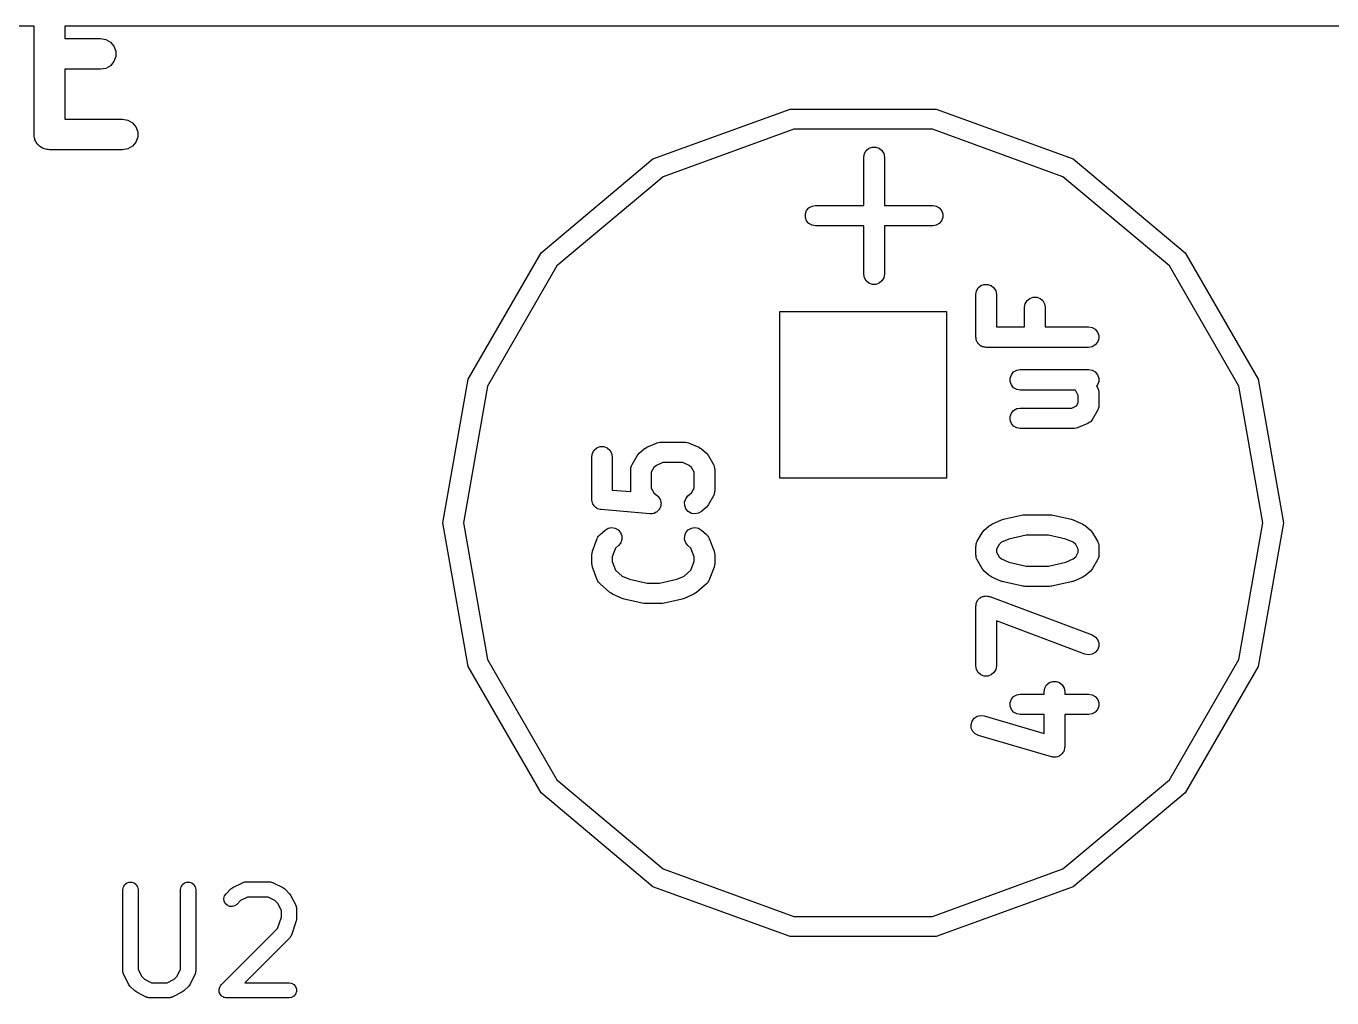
# Model space of a CAD drawing. Extents: x 10 to 287, y -200 to -10.
# Drawn here: x 90.7 to 103.65, y -82.71 to -73.08 of the extents above; entities that cross this region are included whole.
import ezdxf

# ---------------------------------------------------------------- set-up
doc = ezdxf.new("R2010")
doc.units = 0
doc.header["$MEASUREMENT"] = 0
doc.layers.add('BLACK', color=7, linetype='CONTINUOUS')

msp = doc.modelspace()

# ---------------------------------------------------------------- linework, layer by layer
at = {"layer": 'Black'}
for p, q in [((90.7819, -73.075), (89.5457, -73.075)), ((90.7819, -74.1494), (90.7819, -73.075)), ((110.5, -73.075), (91.0867, -73.075)), ((91.0867, -73.075), (91.0867, -73.1987)), ((91.0867, -73.1987), (91.4423, -73.1987)), ((91.4423, -73.1987), (91.4944, -73.2079)), ((91.4944, -73.2079), (91.5402, -73.2344)), ((91.5402, -73.2344), (91.5743, -73.2749)), ((91.5743, -73.2749), (91.5924, -73.3247)), ((91.5924, -73.3776), (91.5743, -73.4273)), ((91.5924, -73.3247), (91.5924, -73.3776)), ((91.4423, -73.5035), (91.0867, -73.5035)), ((91.0867, -73.5035), (91.0867, -73.997)), ((91.4944, -73.4944), (91.4423, -73.5035)), ((91.5402, -73.4679), (91.4944, -73.4944)), ((91.5743, -73.4273), (91.5402, -73.4679)), ((96.9172, -74.3925), (98.2767, -73.8977)), ((98.2767, -73.8977), (99.7233, -73.8977)), ((99.7233, -73.8977), (101.083, -74.3925)), ((91.0867, -73.997), (91.66, -73.997)), ((91.66, -73.997), (91.7121, -74.0062)), ((91.7121, -74.0062), (91.758, -74.0327)), ((90.7842, -74.1626), (90.7819, -74.1494)), ((91.758, -74.0327), (91.792, -74.0732)), ((91.792, -74.0732), (91.8101, -74.123)), ((91.8101, -74.123), (91.8101, -74.1759)), ((98.3119, -74.0978), (97.0188, -74.5685)), ((99.6881, -74.0978), (98.3119, -74.0978)), ((100.981, -74.5685), (99.6881, -74.0978)), ((90.7842, -74.1759), (90.7842, -74.1626)), ((90.7888, -74.1884), (90.7842, -74.1759)), ((90.7911, -74.2016), (90.7888, -74.1884)), ((90.7977, -74.2131), (90.7911, -74.2016)), ((90.8023, -74.2256), (90.7977, -74.2131)), ((90.8109, -74.2358), (90.8023, -74.2256)), ((90.8175, -74.2474), (90.8109, -74.2358)), ((90.8278, -74.256), (90.8175, -74.2474)), ((90.8363, -74.2662), (90.8278, -74.256)), ((90.8479, -74.2728), (90.8363, -74.2662)), ((90.8581, -74.2814), (90.8479, -74.2728)), ((90.8706, -74.286), (90.8581, -74.2814)), ((90.8822, -74.2926), (90.8706, -74.286)), ((91.758, -74.2662), (91.7121, -74.2926)), ((91.792, -74.2256), (91.758, -74.2662)), ((91.8101, -74.1759), (91.792, -74.2256)), ((99.031, -74.3087), (99.0581, -74.286)), ((99.0581, -74.286), (99.0912, -74.2739)), ((99.0912, -74.2739), (99.1265, -74.2739)), ((99.1265, -74.2739), (99.1597, -74.286)), ((99.1597, -74.286), (99.1867, -74.3087)), ((90.8953, -74.295), (90.8822, -74.2926)), ((90.9078, -74.2995), (90.8953, -74.295)), ((90.9212, -74.2995), (90.9078, -74.2995)), ((90.9343, -74.3018), (90.9212, -74.2995)), ((91.66, -74.3018), (90.9343, -74.3018)), ((91.7121, -74.2926), (91.66, -74.3018)), ((95.809, -75.3224), (96.9172, -74.3925)), ((99.0073, -74.374), (99.0134, -74.3392)), ((99.0073, -74.8529), (99.0073, -74.374)), ((99.0134, -74.3392), (99.031, -74.3087)), ((99.1867, -74.3087), (99.2043, -74.3392)), ((99.2043, -74.3392), (99.2105, -74.374)), ((99.2105, -74.374), (99.2105, -74.8529)), ((101.083, -74.3925), (102.191, -75.3224)), ((97.0188, -74.5685), (95.9646, -75.453)), ((102.035, -75.453), (100.981, -74.5685)), ((98.4282, -74.9369), (98.4403, -74.9037)), ((98.4403, -74.9037), (98.463, -74.8767)), ((98.463, -74.8767), (98.4935, -74.8591)), ((98.4935, -74.8591), (98.5283, -74.8529)), ((98.5283, -74.8529), (99.0073, -74.8529)), ((99.2105, -74.8529), (99.6894, -74.8529)), ((99.6894, -74.8529), (99.7242, -74.8591)), ((99.7242, -74.8591), (99.7547, -74.8767)), ((99.7547, -74.8767), (99.7774, -74.9037)), ((99.7774, -74.9037), (99.7895, -74.9369)), ((98.4282, -74.9722), (98.4282, -74.9369)), ((98.4403, -75.0053), (98.4282, -74.9722)), ((98.463, -75.0324), (98.4403, -75.0053)), ((98.4935, -75.05), (98.463, -75.0324)), ((98.5283, -75.0561), (98.4935, -75.05)), ((99.0073, -75.0561), (98.5283, -75.0561)), ((99.0073, -75.5351), (99.0073, -75.0561)), ((99.6894, -75.0561), (99.2105, -75.0561)), ((99.2105, -75.0561), (99.2105, -75.5351)), ((99.7242, -75.05), (99.6894, -75.0561)), ((99.7547, -75.0324), (99.7242, -75.05)), ((99.7774, -75.0053), (99.7547, -75.0324)), ((99.7895, -74.9722), (99.7774, -75.0053)), ((99.7895, -74.9369), (99.7895, -74.9722)), ((95.0856, -76.5753), (95.809, -75.3224)), ((102.191, -75.3224), (102.914, -76.5753)), ((95.9646, -75.453), (95.2766, -76.6448)), ((102.723, -76.6448), (102.035, -75.453)), ((99.0134, -75.5699), (99.0073, -75.5351)), ((99.031, -75.6004), (99.0134, -75.5699)), ((99.2043, -75.5699), (99.1867, -75.6004)), ((99.2105, -75.5351), (99.2043, -75.5699)), ((99.0581, -75.6231), (99.031, -75.6004)), ((99.0912, -75.6352), (99.0581, -75.6231)), ((99.1265, -75.6352), (99.0912, -75.6352)), ((99.1597, -75.6231), (99.1265, -75.6352)), ((99.1867, -75.6004), (99.1597, -75.6231)), ((100.117, -75.7352), (100.124, -75.7004)), ((100.124, -75.7004), (100.141, -75.6699)), ((100.141, -75.6699), (100.168, -75.6472)), ((100.168, -75.6472), (100.201, -75.6351)), ((100.201, -75.6351), (100.237, -75.6351)), ((100.237, -75.6351), (100.27, -75.6472)), ((100.27, -75.6472), (100.297, -75.6699)), ((100.297, -75.6699), (100.315, -75.7004)), ((100.315, -75.7004), (100.321, -75.7352)), ((100.117, -76.1585), (100.117, -75.7352)), ((100.321, -75.7352), (100.321, -76.0569)), ((100.601, -75.8622), (100.607, -75.8274)), ((100.607, -75.8274), (100.625, -75.7969)), ((100.625, -75.7969), (100.652, -75.7742)), ((100.652, -75.7742), (100.685, -75.7621)), ((100.685, -75.7621), (100.721, -75.7621)), ((100.721, -75.7621), (100.754, -75.7742)), ((100.754, -75.7742), (100.781, -75.7969)), ((100.781, -75.7969), (100.798, -75.8274)), ((100.798, -75.8274), (100.804, -75.8622)), ((98.1745, -77.5555), (98.1745, -75.9045)), ((98.1745, -75.9045), (99.8255, -75.9045)), ((99.8255, -75.9045), (99.8255, -77.5555)), ((100.601, -76.0569), (100.601, -75.8622)), ((100.804, -75.8622), (100.804, -76.0569)), ((100.321, -76.0569), (100.601, -76.0569)), ((100.804, -76.0569), (101.235, -76.0569)), ((101.235, -76.0569), (101.27, -76.063)), ((101.27, -76.063), (101.3, -76.0807)), ((101.3, -76.0807), (101.323, -76.1077)), ((100.119, -76.1673), (100.117, -76.1585)), ((100.119, -76.1761), (100.119, -76.1673)), ((100.122, -76.1845), (100.119, -76.1761)), ((100.124, -76.1932), (100.122, -76.1845)), ((100.128, -76.2009), (100.124, -76.1932)), ((100.131, -76.2093), (100.128, -76.2009)), ((100.137, -76.2161), (100.131, -76.2093)), ((100.141, -76.2238), (100.137, -76.2161)), ((100.148, -76.2295), (100.141, -76.2238)), ((100.154, -76.2363), (100.148, -76.2295)), ((101.323, -76.2093), (101.3, -76.2363)), ((101.323, -76.1077), (101.335, -76.1409)), ((101.335, -76.1761), (101.323, -76.2093)), ((101.335, -76.1409), (101.335, -76.1761)), ((100.161, -76.2408), (100.154, -76.2363)), ((100.168, -76.2465), (100.161, -76.2408)), ((100.177, -76.2495), (100.168, -76.2465)), ((100.184, -76.254), (100.177, -76.2495)), ((100.193, -76.2555), (100.184, -76.254)), ((100.201, -76.2586), (100.193, -76.2555)), ((100.21, -76.2586), (100.201, -76.2586)), ((100.219, -76.2601), (100.21, -76.2586)), ((101.235, -76.2601), (100.219, -76.2601)), ((101.27, -76.254), (101.235, -76.2601)), ((101.3, -76.2363), (101.27, -76.254)), ((100.492, -76.504), (100.523, -76.4864)), ((100.523, -76.4864), (100.558, -76.4802)), ((100.558, -76.4802), (101.235, -76.4802)), ((101.235, -76.4802), (101.27, -76.4864)), ((101.27, -76.4864), (101.3, -76.504)), ((94.8344, -78), (95.0856, -76.5753)), ((100.458, -76.5642), (100.47, -76.531)), ((100.458, -76.5995), (100.458, -76.5642)), ((100.47, -76.6326), (100.458, -76.5995)), ((100.47, -76.531), (100.492, -76.504)), ((101.3, -76.504), (101.323, -76.531)), ((101.323, -76.531), (101.335, -76.5642)), ((101.335, -76.5995), (101.323, -76.6326)), ((101.335, -76.5642), (101.335, -76.5995)), ((102.914, -76.5753), (103.166, -78)), ((95.2766, -76.6448), (95.0376, -78)), ((100.492, -76.6597), (100.47, -76.6326)), ((100.523, -76.6773), (100.492, -76.6597)), ((100.558, -76.6834), (100.523, -76.6773)), ((101.1, -76.6834), (100.558, -76.6834)), ((101.107, -76.6894), (101.1, -76.6834)), ((101.133, -76.7358), (101.107, -76.6894)), ((101.133, -76.8088), (101.133, -76.7358)), ((101.323, -76.6326), (101.314, -76.6429)), ((101.314, -76.6429), (101.323, -76.6584)), ((101.323, -76.6584), (101.326, -76.6666)), ((101.326, -76.6666), (101.331, -76.6741)), ((101.331, -76.6741), (101.332, -76.6831)), ((101.332, -76.6831), (101.335, -76.6916)), ((101.335, -76.6916), (101.335, -76.7003)), ((101.335, -76.7003), (101.337, -76.7088)), ((101.337, -76.7088), (101.337, -76.8358)), ((102.962, -78), (102.723, -76.6448)), ((100.492, -76.885), (100.523, -76.8674)), ((100.523, -76.8674), (100.558, -76.8612)), ((100.558, -76.8612), (101.069, -76.8612)), ((101.069, -76.8612), (101.115, -76.8409)), ((101.115, -76.8409), (101.133, -76.8088)), ((101.326, -76.8781), (101.323, -76.8862)), ((101.331, -76.8706), (101.326, -76.8781)), ((101.332, -76.8616), (101.331, -76.8706)), ((101.335, -76.853), (101.332, -76.8616)), ((101.337, -76.8358), (101.335, -76.8444)), ((101.335, -76.8444), (101.335, -76.853)), ((100.458, -76.9452), (100.47, -76.912)), ((100.458, -76.9805), (100.458, -76.9452)), ((100.47, -77.0136), (100.458, -76.9805)), ((100.47, -76.912), (100.492, -76.885)), ((101.24, -77.0054), (101.227, -77.0136)), ((101.252, -76.998), (101.24, -77.0054)), ((101.254, -76.9957), (101.252, -76.998)), ((101.257, -76.994), (101.254, -76.9957)), ((101.266, -76.9822), (101.257, -76.994)), ((101.275, -76.9709), (101.266, -76.9822)), ((101.323, -76.8862), (101.275, -76.9709)), ((100.492, -77.0407), (100.47, -77.0136)), ((100.523, -77.0583), (100.492, -77.0407)), ((100.558, -77.0644), (100.523, -77.0583)), ((101.09, -77.0644), (100.558, -77.0644)), ((101.093, -77.0639), (101.09, -77.0644)), ((101.096, -77.0642), (101.093, -77.0639)), ((101.11, -77.0608), (101.096, -77.0642)), ((101.125, -77.0583), (101.11, -77.0608)), ((101.127, -77.0567), (101.125, -77.0583)), ((101.131, -77.0559), (101.127, -77.0567)), ((101.227, -77.0136), (101.131, -77.0559)), ((96.3338, -77.2785), (96.3608, -77.2558)), ((96.3608, -77.2558), (96.394, -77.2438)), ((96.394, -77.2438), (96.4293, -77.2438)), ((96.4293, -77.2438), (96.4624, -77.2558)), ((96.4624, -77.2558), (96.4894, -77.2785)), ((96.8285, -77.2674), (96.8418, -77.2593)), ((96.8418, -77.2593), (96.8547, -77.2508)), ((96.8547, -77.2508), (96.9515, -77.2084)), ((96.9515, -77.2084), (96.9546, -77.2077)), ((96.9546, -77.2077), (96.9574, -77.206)), ((96.9574, -77.206), (96.9717, -77.2035)), ((96.9717, -77.2035), (96.9858, -77.2001)), ((96.9858, -77.2001), (96.989, -77.2005)), ((96.989, -77.2005), (96.9922, -77.1999)), ((96.9922, -77.1999), (97.2341, -77.1999)), ((97.2341, -77.1999), (97.2373, -77.2005)), ((97.2373, -77.2005), (97.2405, -77.2001)), ((97.2405, -77.2001), (97.2546, -77.2035)), ((97.2546, -77.2035), (97.2688, -77.206)), ((97.2688, -77.206), (97.2717, -77.2077)), ((97.2717, -77.2077), (97.2748, -77.2084)), ((97.2748, -77.2084), (97.3716, -77.2508)), ((97.3716, -77.2508), (97.3845, -77.2593)), ((97.3845, -77.2593), (97.3978, -77.2674)), ((96.31, -77.3438), (96.3161, -77.3091)), ((96.31, -77.7672), (96.31, -77.3438)), ((96.3161, -77.3091), (96.3338, -77.2785)), ((96.4894, -77.2785), (96.5071, -77.3091)), ((96.5071, -77.3091), (96.5132, -77.3438)), ((96.5132, -77.3438), (96.5132, -77.6741)), ((96.7105, -77.4204), (96.7588, -77.3358)), ((96.7588, -77.3358), (96.7696, -77.3228)), ((96.7696, -77.3228), (96.7801, -77.3097)), ((96.7801, -77.3097), (96.8285, -77.2674)), ((97.3978, -77.2674), (97.4461, -77.3097)), ((97.4461, -77.3097), (97.4567, -77.3228)), ((97.4567, -77.3228), (97.4675, -77.3358)), ((97.4675, -77.3358), (97.5158, -77.4204)), ((96.6971, -77.4708), (96.6986, -77.4623)), ((96.6971, -77.6825), (96.6971, -77.4708)), ((96.6985, -77.4536), (96.7016, -77.4451)), ((96.6986, -77.4623), (96.6985, -77.4536)), ((96.7016, -77.4451), (96.7032, -77.4361)), ((96.7032, -77.4361), (96.7075, -77.4286)), ((96.7075, -77.4286), (96.7105, -77.4204)), ((96.9268, -77.4514), (96.9003, -77.4978)), ((96.9003, -77.4978), (96.9003, -77.6555)), ((96.9505, -77.4306), (96.9268, -77.4514)), ((97.0134, -77.4031), (96.9505, -77.4306)), ((97.2128, -77.4031), (97.0134, -77.4031)), ((97.2758, -77.4306), (97.2128, -77.4031)), ((97.2995, -77.4514), (97.2758, -77.4306)), ((97.326, -77.4978), (97.2995, -77.4514)), ((97.326, -77.6555), (97.326, -77.4978)), ((97.5158, -77.4204), (97.5188, -77.4286)), ((97.5188, -77.4286), (97.5231, -77.4361)), ((97.5231, -77.4361), (97.5247, -77.4451)), ((97.5247, -77.4451), (97.5278, -77.4536)), ((97.5278, -77.4536), (97.5277, -77.4623)), ((97.5277, -77.4623), (97.5292, -77.4708)), ((97.5292, -77.4708), (97.5292, -77.6825)), ((99.8255, -77.5555), (98.1745, -77.5555)), ((96.3108, -77.7716), (96.31, -77.7672)), ((96.3104, -77.776), (96.3108, -77.7716)), ((96.3138, -77.7888), (96.3104, -77.776)), ((96.5132, -77.6741), (96.6984, -77.6903)), ((96.6984, -77.6903), (96.6971, -77.6825)), ((96.9003, -77.6555), (96.9268, -77.7019)), ((96.9268, -77.7019), (96.9623, -77.733)), ((96.9623, -77.733), (96.9645, -77.7357)), ((96.9645, -77.7357), (96.9673, -77.7377)), ((96.9673, -77.7377), (96.9755, -77.7494)), ((96.9755, -77.7494), (96.9844, -77.7605)), ((96.9844, -77.7605), (96.9855, -77.7638)), ((96.9855, -77.7638), (96.9875, -77.7666)), ((96.9875, -77.7666), (96.9912, -77.7804)), ((96.9912, -77.7804), (96.9958, -77.7939)), ((97.2305, -77.7939), (97.2418, -77.7605)), ((97.2418, -77.7605), (97.264, -77.733)), ((97.264, -77.733), (97.2995, -77.7019)), ((97.2995, -77.7019), (97.326, -77.6555)), ((97.5158, -77.7329), (97.4675, -77.8176)), ((97.5188, -77.7248), (97.5158, -77.7329)), ((97.5231, -77.7172), (97.5188, -77.7248)), ((97.5247, -77.7083), (97.5231, -77.7172)), ((97.5278, -77.6997), (97.5247, -77.7083)), ((97.5292, -77.6825), (97.5277, -77.691)), ((97.5277, -77.691), (97.5278, -77.6997)), ((96.3161, -77.8019), (96.3138, -77.7888)), ((96.3184, -77.8058), (96.3161, -77.8019)), ((96.3195, -77.8101), (96.3184, -77.8058)), ((96.3272, -77.821), (96.3195, -77.8101)), ((96.3338, -77.8325), (96.3272, -77.821)), ((96.3372, -77.8353), (96.3338, -77.8325)), ((96.3398, -77.839), (96.3372, -77.8353)), ((96.3507, -77.8466), (96.3398, -77.839)), ((96.3608, -77.8552), (96.3507, -77.8466)), ((96.365, -77.8567), (96.3608, -77.8552)), ((96.3687, -77.8592), (96.365, -77.8567)), ((96.3815, -77.8627), (96.3687, -77.8592)), ((96.394, -77.8672), (96.3815, -77.8627)), ((96.3984, -77.8672), (96.394, -77.8672)), ((96.4028, -77.8684), (96.3984, -77.8672)), ((96.8866, -77.9107), (96.4028, -77.8684)), ((96.89, -77.9104), (96.8866, -77.9107)), ((96.8933, -77.9111), (96.89, -77.9104)), ((96.9075, -77.9089), (96.8933, -77.9111)), ((96.9217, -77.9076), (96.9075, -77.9089)), ((96.9248, -77.9062), (96.9217, -77.9076)), ((96.9282, -77.9057), (96.9248, -77.9062)), ((96.9407, -77.8988), (96.9282, -77.9057)), ((96.9537, -77.8927), (96.9407, -77.8988)), ((96.9561, -77.8903), (96.9537, -77.8927)), ((96.9591, -77.8887), (96.9561, -77.8903)), ((96.9685, -77.8779), (96.9591, -77.8887)), ((96.9787, -77.8678), (96.9685, -77.8779)), ((96.9801, -77.8647), (96.9787, -77.8678)), ((96.9823, -77.8621), (96.9801, -77.8647)), ((96.9875, -77.8488), (96.9823, -77.8621)), ((96.9936, -77.8358), (96.9875, -77.8488)), ((96.9939, -77.8324), (96.9936, -77.8358)), ((96.9951, -77.8292), (96.9939, -77.8324)), ((96.9954, -77.8149), (96.9951, -77.8292)), ((96.9966, -77.8006), (96.9954, -77.8149)), ((96.9958, -77.7939), (96.9958, -77.7973)), ((96.9958, -77.7973), (96.9966, -77.8006)), ((97.2312, -77.8292), (97.2305, -77.7939)), ((97.2439, -77.8621), (97.2312, -77.8292)), ((97.2672, -77.8887), (97.2439, -77.8621)), ((97.2981, -77.9057), (97.2672, -77.8887)), ((97.333, -77.9111), (97.2981, -77.9057)), ((97.3676, -77.9042), (97.333, -77.9111)), ((97.3978, -77.886), (97.3676, -77.9042)), ((97.4461, -77.8436), (97.3978, -77.886)), ((97.4567, -77.8305), (97.4461, -77.8436)), ((97.4675, -77.8176), (97.4567, -77.8305)), ((95.0856, -79.4247), (94.8344, -78)), ((95.0376, -78), (95.2766, -79.3552)), ((100.201, -78.0717), (100.249, -78.0294)), ((100.249, -78.0294), (100.262, -78.0213)), ((100.262, -78.0213), (100.275, -78.0127)), ((100.275, -78.0127), (100.372, -77.9704)), ((100.372, -77.9704), (100.382, -77.9681)), ((100.382, -77.9681), (100.391, -77.9642)), ((100.391, -77.9642), (100.584, -77.9219)), ((100.584, -77.9219), (100.595, -77.9215)), ((100.595, -77.9215), (100.606, -77.9196)), ((100.606, -77.9196), (100.848, -77.9196)), ((100.848, -77.9196), (100.859, -77.9215)), ((100.859, -77.9215), (100.87, -77.9219)), ((100.87, -77.9219), (101.063, -77.9642)), ((101.063, -77.9642), (101.073, -77.9681)), ((101.073, -77.9681), (101.082, -77.9704)), ((101.082, -77.9704), (101.179, -78.0127)), ((101.179, -78.0127), (101.192, -78.0213)), ((101.192, -78.0213), (101.205, -78.0294)), ((101.205, -78.0294), (101.254, -78.0717)), ((102.723, -79.3552), (102.962, -78)), ((103.166, -78), (102.914, -79.4247)), ((96.3167, -78.2813), (96.3651, -78.1543)), ((96.3651, -78.1543), (96.3687, -78.1482)), ((96.3687, -78.1482), (96.371, -78.1415)), ((96.371, -78.1415), (96.3777, -78.1332)), ((96.3777, -78.1332), (96.3832, -78.124)), ((96.3832, -78.124), (96.3886, -78.1196)), ((96.3886, -78.1196), (96.3931, -78.114)), ((96.3931, -78.114), (96.4415, -78.0717)), ((96.4415, -78.0717), (96.4717, -78.0534)), ((96.4717, -78.0534), (96.5063, -78.0466)), ((96.5063, -78.0466), (96.5411, -78.052)), ((96.5411, -78.052), (96.5721, -78.069)), ((96.5721, -78.069), (96.5953, -78.0956)), ((96.5953, -78.0956), (96.6081, -78.1285)), ((96.6088, -78.1637), (96.5974, -78.1971)), ((96.6081, -78.1285), (96.6088, -78.1637)), ((97.2305, -78.1637), (97.2312, -78.1285)), ((97.2418, -78.1971), (97.2305, -78.1637)), ((97.2312, -78.1285), (97.2439, -78.0956)), ((97.2439, -78.0956), (97.2672, -78.069)), ((97.2672, -78.069), (97.2981, -78.052)), ((97.2981, -78.052), (97.333, -78.0466)), ((97.333, -78.0466), (97.3676, -78.0534)), ((97.3676, -78.0534), (97.3978, -78.0717)), ((97.3978, -78.0717), (97.4461, -78.114)), ((97.4461, -78.114), (97.4506, -78.1196)), ((97.4506, -78.1196), (97.4561, -78.124)), ((97.4561, -78.124), (97.4616, -78.1332)), ((97.4616, -78.1332), (97.4683, -78.1415)), ((97.4683, -78.1415), (97.4705, -78.1482)), ((97.4705, -78.1482), (97.4742, -78.1543)), ((97.4742, -78.1543), (97.5226, -78.2813)), ((100.131, -78.1824), (100.179, -78.0978)), ((100.179, -78.0978), (100.19, -78.0848)), ((100.19, -78.0848), (100.201, -78.0717)), ((100.444, -78.1606), (100.371, -78.1926)), ((100.617, -78.1228), (100.444, -78.1606)), ((100.837, -78.1228), (100.617, -78.1228)), ((101.01, -78.1606), (100.837, -78.1228)), ((101.083, -78.1926), (101.01, -78.1606)), ((101.254, -78.0717), (101.264, -78.0848)), ((101.264, -78.0848), (101.275, -78.0978)), ((101.275, -78.0978), (101.323, -78.1824)), ((96.31, -78.316), (96.3132, -78.2994)), ((96.3132, -78.2994), (96.3161, -78.2828)), ((96.3161, -78.2828), (96.3165, -78.2821)), ((96.3165, -78.2821), (96.3167, -78.2813)), ((96.5459, -78.2503), (96.5132, -78.3362)), ((96.5753, -78.2246), (96.5459, -78.2503)), ((96.5974, -78.1971), (96.5753, -78.2246)), ((97.264, -78.2246), (97.2418, -78.1971)), ((97.2933, -78.2503), (97.264, -78.2246)), ((97.326, -78.3362), (97.2933, -78.2503)), ((97.5226, -78.2813), (97.5227, -78.2821)), ((97.5227, -78.2821), (97.5231, -78.2828)), ((97.5231, -78.2828), (97.526, -78.2994)), ((97.526, -78.2994), (97.5292, -78.316)), ((100.117, -78.2328), (100.119, -78.2243)), ((100.117, -78.3175), (100.117, -78.2328)), ((100.119, -78.2156), (100.122, -78.2071)), ((100.119, -78.2243), (100.119, -78.2156)), ((100.122, -78.2071), (100.124, -78.1981)), ((100.124, -78.1981), (100.128, -78.1906)), ((100.128, -78.1906), (100.131, -78.1824)), ((100.347, -78.2134), (100.321, -78.2598)), ((100.321, -78.2598), (100.321, -78.2905)), ((100.321, -78.2905), (100.347, -78.3369)), ((100.371, -78.1926), (100.347, -78.2134)), ((101.107, -78.2134), (101.083, -78.1926)), ((101.133, -78.2598), (101.107, -78.2134)), ((101.107, -78.3369), (101.133, -78.2905)), ((101.133, -78.2905), (101.133, -78.2598)), ((101.323, -78.1824), (101.326, -78.1906)), ((101.326, -78.1906), (101.331, -78.1981)), ((101.331, -78.1981), (101.332, -78.2071)), ((101.332, -78.2071), (101.335, -78.2156)), ((101.335, -78.2156), (101.335, -78.2243)), ((101.335, -78.2243), (101.337, -78.2328)), ((101.337, -78.2328), (101.337, -78.3175)), ((96.3102, -78.3167), (96.31, -78.316)), ((96.31, -78.3175), (96.3102, -78.3167)), ((96.31, -78.4022), (96.31, -78.3175)), ((96.3102, -78.4029), (96.31, -78.4022)), ((96.31, -78.4037), (96.3102, -78.4029)), ((96.3132, -78.4203), (96.31, -78.4037)), ((96.3161, -78.4369), (96.3132, -78.4203)), ((96.5132, -78.3362), (96.5132, -78.3835)), ((96.5132, -78.3835), (96.5459, -78.4694)), ((97.2933, -78.4694), (97.326, -78.3835)), ((97.326, -78.3835), (97.326, -78.3362)), ((97.526, -78.4203), (97.5231, -78.4369)), ((97.5292, -78.4037), (97.526, -78.4203)), ((97.5292, -78.316), (97.5291, -78.3167)), ((97.5291, -78.3167), (97.5292, -78.3175)), ((97.5292, -78.4022), (97.5291, -78.4029)), ((97.5291, -78.4029), (97.5292, -78.4037)), ((97.5292, -78.3175), (97.5292, -78.4022)), ((100.119, -78.326), (100.117, -78.3175)), ((100.119, -78.3347), (100.119, -78.326)), ((100.122, -78.3433), (100.119, -78.3347)), ((100.124, -78.3522), (100.122, -78.3433)), ((100.128, -78.3597), (100.124, -78.3522)), ((100.131, -78.3679), (100.128, -78.3597)), ((100.179, -78.4526), (100.131, -78.3679)), ((100.347, -78.3369), (100.371, -78.3577)), ((100.371, -78.3577), (100.444, -78.3897)), ((100.444, -78.3897), (100.617, -78.4276)), ((100.617, -78.4276), (100.837, -78.4276)), ((100.837, -78.4276), (101.01, -78.3897)), ((101.01, -78.3897), (101.083, -78.3577)), ((101.083, -78.3577), (101.107, -78.3369)), ((101.323, -78.3679), (101.275, -78.4526)), ((101.326, -78.3598), (101.323, -78.3679)), ((101.331, -78.3522), (101.326, -78.3598)), ((101.332, -78.3433), (101.331, -78.3522)), ((101.335, -78.3347), (101.332, -78.3433)), ((101.337, -78.3175), (101.335, -78.326)), ((101.335, -78.326), (101.335, -78.3347)), ((96.3165, -78.4376), (96.3161, -78.4369)), ((96.3167, -78.4383), (96.3165, -78.4376)), ((96.3651, -78.5653), (96.3167, -78.4383)), ((96.5459, -78.4694), (96.6119, -78.527)), ((96.6119, -78.527), (96.685, -78.5591)), ((96.685, -78.5591), (96.858, -78.5969)), ((96.9812, -78.5969), (97.1542, -78.5591)), ((97.1542, -78.5591), (97.2274, -78.527)), ((97.2274, -78.527), (97.2933, -78.4694)), ((97.5226, -78.4383), (97.4742, -78.5653)), ((97.5227, -78.4376), (97.5226, -78.4383)), ((97.5231, -78.4369), (97.5227, -78.4376)), ((100.19, -78.4655), (100.179, -78.4526)), ((100.201, -78.4786), (100.19, -78.4655)), ((100.249, -78.521), (100.201, -78.4786)), ((100.262, -78.529), (100.249, -78.521)), ((100.275, -78.5376), (100.262, -78.529)), ((100.372, -78.5799), (100.275, -78.5376)), ((101.179, -78.5376), (101.082, -78.5799)), ((101.192, -78.529), (101.179, -78.5376)), ((101.205, -78.521), (101.192, -78.529)), ((101.254, -78.4786), (101.205, -78.521)), ((101.264, -78.4655), (101.254, -78.4786)), ((101.275, -78.4526), (101.264, -78.4655)), ((96.3687, -78.5714), (96.3651, -78.5653)), ((96.371, -78.5781), (96.3687, -78.5714)), ((96.3777, -78.5865), (96.371, -78.5781)), ((96.3832, -78.5956), (96.3777, -78.5865)), ((96.3886, -78.6001), (96.3832, -78.5956)), ((96.3931, -78.6056), (96.3886, -78.6001)), ((96.4899, -78.6903), (96.3931, -78.6056)), ((96.858, -78.5969), (96.9812, -78.5969)), ((97.4461, -78.6056), (97.3494, -78.6903)), ((97.4506, -78.6001), (97.4461, -78.6056)), ((97.4561, -78.5956), (97.4506, -78.6001)), ((97.4616, -78.5865), (97.4561, -78.5956)), ((97.4683, -78.5781), (97.4616, -78.5865)), ((97.4705, -78.5714), (97.4683, -78.5781)), ((97.4742, -78.5653), (97.4705, -78.5714)), ((100.382, -78.5823), (100.372, -78.5799)), ((100.391, -78.5861), (100.382, -78.5823)), ((100.584, -78.6284), (100.391, -78.5861)), ((100.595, -78.6289), (100.584, -78.6284)), ((100.606, -78.6308), (100.595, -78.6289)), ((100.848, -78.6308), (100.606, -78.6308)), ((100.859, -78.6289), (100.848, -78.6308)), ((100.87, -78.6284), (100.859, -78.6289)), ((101.063, -78.5861), (100.87, -78.6284)), ((101.073, -78.5823), (101.063, -78.5861)), ((101.082, -78.5799), (101.073, -78.5823)), ((96.5031, -78.6983), (96.4899, -78.6903)), ((96.516, -78.7069), (96.5031, -78.6983)), ((96.6128, -78.7492), (96.516, -78.7069)), ((96.6225, -78.7516), (96.6128, -78.7492)), ((96.6318, -78.7554), (96.6225, -78.7516)), ((96.8253, -78.7978), (96.6318, -78.7554)), ((96.8363, -78.7982), (96.8253, -78.7978)), ((96.847, -78.8001), (96.8363, -78.7982)), ((96.9922, -78.8001), (96.847, -78.8001)), ((97.003, -78.7982), (96.9922, -78.8001)), ((97.0139, -78.7978), (97.003, -78.7982)), ((97.2074, -78.7554), (97.0139, -78.7978)), ((97.2167, -78.7516), (97.2074, -78.7554)), ((97.2264, -78.7492), (97.2167, -78.7516)), ((97.3232, -78.7069), (97.2264, -78.7492)), ((97.3361, -78.6983), (97.3232, -78.7069)), ((97.3494, -78.6903), (97.3361, -78.6983)), ((100.117, -78.8255), (100.119, -78.8163)), ((100.119, -78.8069), (100.122, -78.799)), ((100.119, -78.8163), (100.119, -78.8069)), ((100.122, -78.799), (100.124, -78.7908)), ((100.124, -78.7908), (100.128, -78.7826)), ((100.128, -78.7826), (100.132, -78.7738)), ((100.132, -78.7738), (100.137, -78.7675)), ((100.137, -78.7675), (100.141, -78.7602)), ((100.141, -78.7602), (100.148, -78.7542)), ((100.148, -78.7542), (100.155, -78.747)), ((100.155, -78.747), (100.162, -78.7429)), ((100.162, -78.7429), (100.168, -78.7375)), ((100.168, -78.7375), (100.177, -78.7343)), ((100.177, -78.7343), (100.185, -78.7297)), ((100.185, -78.7297), (100.194, -78.7283)), ((100.194, -78.7283), (100.201, -78.7254)), ((100.201, -78.7254), (100.211, -78.7254)), ((100.211, -78.7254), (100.22, -78.7239)), ((100.22, -78.7239), (100.228, -78.7254)), ((100.228, -78.7254), (100.237, -78.7254)), ((100.237, -78.7254), (100.246, -78.7287)), ((100.246, -78.7287), (100.255, -78.7304)), ((100.255, -78.7304), (101.271, -79.1114)), ((100.117, -79.4182), (100.117, -78.8255)), ((101.199, -79.3016), (100.321, -78.9721)), ((100.321, -78.9721), (100.321, -79.4182)), ((101.271, -79.1114), (101.301, -79.1293)), ((101.301, -79.1293), (101.324, -79.1566)), ((101.324, -79.1566), (101.335, -79.1898)), ((101.335, -79.1898), (101.335, -79.2251)), ((101.234, -79.3081), (101.199, -79.3016)), ((101.269, -79.3023), (101.234, -79.3081)), ((101.3, -79.285), (101.269, -79.3023)), ((101.323, -79.2582), (101.3, -79.285)), ((101.335, -79.2251), (101.323, -79.2582)), ((95.809, -80.6776), (95.0856, -79.4247)), ((95.2766, -79.3552), (95.9646, -80.547)), ((100.124, -79.4529), (100.117, -79.4182)), ((100.141, -79.4835), (100.124, -79.4529)), ((100.315, -79.4529), (100.297, -79.4835)), ((100.321, -79.4182), (100.315, -79.4529)), ((102.035, -80.547), (102.723, -79.3552)), ((102.914, -79.4247), (102.191, -80.6776)), ((100.168, -79.5062), (100.141, -79.4835)), ((100.201, -79.5182), (100.168, -79.5062)), ((100.237, -79.5182), (100.201, -79.5182)), ((100.27, -79.5062), (100.237, -79.5182)), ((100.297, -79.4835), (100.27, -79.5062)), ((100.819, -79.6069), (100.846, -79.5842)), ((100.846, -79.5842), (100.879, -79.5721)), ((100.879, -79.5721), (100.914, -79.5721)), ((100.914, -79.5721), (100.947, -79.5842)), ((100.947, -79.5842), (100.974, -79.6069)), ((100.47, -79.7484), (100.492, -79.7213)), ((100.492, -79.7213), (100.523, -79.7037)), ((100.523, -79.7037), (100.558, -79.6976)), ((100.558, -79.6976), (100.795, -79.6976)), ((100.795, -79.6722), (100.801, -79.6374)), ((100.795, -79.6976), (100.795, -79.6722)), ((100.801, -79.6374), (100.819, -79.6069)), ((100.974, -79.6069), (100.992, -79.6374)), ((100.992, -79.6374), (100.998, -79.6722)), ((100.998, -79.6722), (100.998, -79.6976)), ((100.998, -79.6976), (101.235, -79.6976)), ((101.235, -79.6976), (101.27, -79.7037)), ((101.27, -79.7037), (101.3, -79.7213)), ((101.3, -79.7213), (101.323, -79.7484)), ((100.458, -79.7815), (100.47, -79.7484)), ((100.458, -79.8168), (100.458, -79.7815)), ((100.47, -79.85), (100.458, -79.8168)), ((100.492, -79.877), (100.47, -79.85)), ((101.323, -79.85), (101.3, -79.877)), ((101.323, -79.7484), (101.335, -79.7815)), ((101.335, -79.8168), (101.323, -79.85)), ((101.335, -79.7815), (101.335, -79.8168)), ((100.07, -79.9998), (100.08, -79.9659)), ((100.08, -79.9659), (100.1, -79.9374)), ((100.1, -79.9374), (100.13, -79.9178)), ((100.13, -79.9178), (100.164, -79.9094)), ((100.164, -79.9094), (100.199, -79.9133)), ((100.199, -79.9133), (100.795, -80.087)), ((100.523, -79.8946), (100.492, -79.877)), ((100.558, -79.9008), (100.523, -79.8946)), ((100.795, -79.9008), (100.558, -79.9008)), ((100.795, -80.087), (100.795, -79.9008)), ((101.235, -79.9008), (100.998, -79.9008)), ((100.998, -79.9008), (100.998, -80.2225)), ((101.27, -79.8946), (101.235, -79.9008)), ((101.3, -79.877), (101.27, -79.8946)), ((100.072, -80.035), (100.07, -79.9998)), ((100.086, -80.0673), (100.072, -80.035)), ((100.111, -80.0928), (100.086, -80.0673)), ((100.142, -80.1084), (100.111, -80.0928)), ((100.868, -80.32), (100.142, -80.1084)), ((100.997, -80.2336), (100.994, -80.2453)), ((100.998, -80.2225), (100.997, -80.228)), ((100.997, -80.228), (100.997, -80.2336)), ((100.874, -80.3206), (100.868, -80.32)), ((100.879, -80.3226), (100.874, -80.3206)), ((100.891, -80.3226), (100.879, -80.3226)), ((100.903, -80.3239), (100.891, -80.3226)), ((100.908, -80.3226), (100.903, -80.3239)), ((100.914, -80.3226), (100.908, -80.3226)), ((100.925, -80.3184), (100.914, -80.3226)), ((100.937, -80.3155), (100.925, -80.3184)), ((100.942, -80.3124), (100.937, -80.3155)), ((100.947, -80.3105), (100.942, -80.3124)), ((100.957, -80.3027), (100.947, -80.3105)), ((100.967, -80.2959), (100.957, -80.3027)), ((100.97, -80.2914), (100.967, -80.2959)), ((100.974, -80.2878), (100.97, -80.2914)), ((100.98, -80.2773), (100.974, -80.2878)), ((100.988, -80.2675), (100.98, -80.2773)), ((100.989, -80.2621), (100.988, -80.2675)), ((100.992, -80.2572), (100.989, -80.2621)), ((100.994, -80.2453), (100.992, -80.2572)), ((95.9646, -80.547), (97.0188, -81.4315)), ((100.981, -81.4315), (102.035, -80.547)), ((96.9172, -81.6075), (95.809, -80.6776)), ((102.191, -80.6776), (101.083, -81.6075)), ((97.0188, -81.4315), (98.3119, -81.9022)), ((99.6881, -81.9022), (100.981, -81.4315)), ((91.6631, -81.6344), (91.6676, -81.6087)), ((91.6631, -82.4439), (91.6631, -81.6344)), ((91.6676, -81.6087), (91.6806, -81.5862)), ((91.6806, -81.5862), (91.7006, -81.5694)), ((91.7006, -81.5694), (91.7251, -81.5605)), ((91.7251, -81.5605), (91.7511, -81.5605)), ((91.7511, -81.5605), (91.7756, -81.5694)), ((91.7756, -81.5694), (91.7955, -81.5862)), ((91.7955, -81.5862), (91.8086, -81.6087)), ((91.8086, -81.6087), (91.8131, -81.6344)), ((91.8131, -81.6344), (91.8131, -82.4262)), ((92.2345, -81.6344), (92.239, -81.6087)), ((92.2345, -82.4262), (92.2345, -81.6344)), ((92.239, -81.6087), (92.2521, -81.5862)), ((92.2521, -81.5862), (92.272, -81.5694)), ((92.272, -81.5694), (92.2965, -81.5605)), ((92.2965, -81.5605), (92.3225, -81.5605)), ((92.3225, -81.5605), (92.347, -81.5694)), ((92.347, -81.5694), (92.367, -81.5862)), ((92.367, -81.5862), (92.38, -81.6087)), ((92.38, -81.6087), (92.3845, -81.6344)), ((92.3845, -81.6344), (92.3845, -82.4439)), ((92.6851, -81.6766), (92.7327, -81.629)), ((92.7327, -81.629), (92.7425, -81.6221)), ((92.7425, -81.6221), (92.7522, -81.6149)), ((92.7522, -81.6149), (92.8474, -81.5673)), ((92.8474, -81.5673), (92.8516, -81.5661)), ((92.8516, -81.5661), (92.8553, -81.5639)), ((92.8553, -81.5639), (92.864, -81.5624)), ((92.864, -81.5624), (92.8724, -81.5599)), ((92.8724, -81.5599), (92.8767, -81.5601)), ((92.8767, -81.5601), (92.881, -81.5594)), ((92.881, -81.5594), (93.119, -81.5594)), ((93.119, -81.5594), (93.1233, -81.5601)), ((93.1233, -81.5601), (93.1276, -81.5599)), ((93.1276, -81.5599), (93.136, -81.5624)), ((93.136, -81.5624), (93.1447, -81.5639)), ((93.1447, -81.5639), (93.1484, -81.5661)), ((93.1484, -81.5661), (93.1526, -81.5673)), ((93.1526, -81.5673), (93.2478, -81.6149)), ((93.2478, -81.6149), (93.2575, -81.6221)), ((93.2575, -81.6221), (93.2673, -81.629)), ((93.2673, -81.629), (93.3149, -81.6766)), ((98.2767, -82.1023), (96.9172, -81.6075)), ((101.083, -81.6075), (99.7233, -82.1023)), ((92.6634, -81.7231), (92.6701, -81.6979)), ((92.6656, -81.749), (92.6634, -81.7231)), ((92.6767, -81.7726), (92.6656, -81.749)), ((92.6701, -81.6979), (92.6851, -81.6766)), ((92.6951, -81.7911), (92.6767, -81.7726)), ((92.7187, -81.8021), (92.6951, -81.7911)), ((92.7911, -81.7827), (92.7698, -81.7976)), ((92.8301, -81.7436), (92.7911, -81.7827)), ((92.8987, -81.7094), (92.8301, -81.7436)), ((93.1013, -81.7094), (92.8987, -81.7094)), ((93.1699, -81.7436), (93.1013, -81.7094)), ((93.2003, -81.774), (93.1699, -81.7436)), ((93.2345, -81.8426), (93.2003, -81.774)), ((93.3149, -81.6766), (93.3218, -81.6864)), ((93.3218, -81.6864), (93.329, -81.6961)), ((93.329, -81.6961), (93.3766, -81.7913)), ((93.3766, -81.7913), (93.3778, -81.7955)), ((93.3778, -81.7955), (93.38, -81.7992)), ((92.7446, -81.8043), (92.7187, -81.8021)), ((92.7698, -81.7976), (92.7446, -81.8043)), ((93.1964, -82.0224), (93.2345, -81.9079)), ((93.2345, -81.9079), (93.2345, -81.8426)), ((93.38, -81.7992), (93.3815, -81.8079)), ((93.3815, -81.8079), (93.384, -81.8163)), ((93.3845, -81.9201), (93.3824, -81.9319)), ((93.384, -81.8163), (93.3838, -81.8206)), ((93.3838, -81.8206), (93.3845, -81.8249)), ((93.3845, -81.8249), (93.3845, -81.9201)), ((98.3119, -81.9022), (99.6881, -81.9022)), ((92.6374, -82.5813), (93.1964, -82.0224)), ((93.3807, -81.9438), (93.3331, -82.0867)), ((93.3824, -81.9319), (93.3807, -81.9438)), ((93.3149, -82.116), (92.8715, -82.5594)), ((93.3174, -82.1124), (93.3149, -82.116)), ((93.3207, -82.1096), (93.3174, -82.1124)), ((93.3248, -82.1019), (93.3207, -82.1096)), ((93.3299, -82.0946), (93.3248, -82.1019)), ((93.331, -82.0905), (93.3299, -82.0946)), ((93.3331, -82.0867), (93.331, -82.0905)), ((99.7233, -82.1023), (98.2767, -82.1023)), ((91.8131, -82.4262), (91.8474, -82.4947)), ((92.2003, -82.4947), (92.2345, -82.4262)), ((91.6638, -82.4482), (91.6631, -82.4439)), ((91.6636, -82.4525), (91.6638, -82.4482)), ((91.6661, -82.4609), (91.6636, -82.4525)), ((91.6676, -82.4696), (91.6661, -82.4609)), ((91.6698, -82.4733), (91.6676, -82.4696)), ((91.671, -82.4774), (91.6698, -82.4733)), ((91.7186, -82.5727), (91.671, -82.4774)), ((91.7258, -82.5823), (91.7186, -82.5727)), ((91.8474, -82.4947), (91.8778, -82.5251)), ((91.8778, -82.5251), (91.9463, -82.5594)), ((91.9463, -82.5594), (92.1013, -82.5594)), ((92.1013, -82.5594), (92.1699, -82.5251)), ((92.1699, -82.5251), (92.2003, -82.4947)), ((92.329, -82.5727), (92.3218, -82.5823)), ((92.3766, -82.4774), (92.329, -82.5727)), ((92.3778, -82.4733), (92.3766, -82.4774)), ((92.38, -82.4696), (92.3778, -82.4733)), ((92.3815, -82.4609), (92.38, -82.4696)), ((92.384, -82.4525), (92.3815, -82.4609)), ((92.3845, -82.4439), (92.3838, -82.4482)), ((92.3838, -82.4482), (92.384, -82.4525)), ((92.8715, -82.5594), (93.3095, -82.5594)), ((93.3095, -82.5594), (93.3352, -82.5639)), ((93.3352, -82.5639), (93.3577, -82.5769)), ((91.7327, -82.5922), (91.7258, -82.5823)), ((91.7803, -82.6398), (91.7327, -82.5922)), ((91.7901, -82.6467), (91.7803, -82.6398)), ((91.7998, -82.6538), (91.7901, -82.6467)), ((91.895, -82.7015), (91.7998, -82.6538)), ((91.8992, -82.7027), (91.895, -82.7015)), ((92.1526, -82.7015), (92.1484, -82.7027)), ((92.2478, -82.6538), (92.1526, -82.7015)), ((92.2575, -82.6467), (92.2478, -82.6538)), ((92.2673, -82.6398), (92.2575, -82.6467)), ((92.3149, -82.5922), (92.2673, -82.6398)), ((92.3218, -82.5823), (92.3149, -82.5922)), ((92.6158, -82.6278), (92.6166, -82.6247)), ((92.6166, -82.6376), (92.6158, -82.6278)), ((92.6166, -82.6214), (92.62, -82.6121)), ((92.6166, -82.6247), (92.6166, -82.6214)), ((92.6166, -82.6474), (92.6166, -82.6376)), ((92.6177, -82.6505), (92.6166, -82.6474)), ((92.618, -82.6538), (92.6177, -82.6505)), ((92.6222, -82.6627), (92.618, -82.6538)), ((92.62, -82.6121), (92.6225, -82.6027)), ((92.6255, -82.6719), (92.6222, -82.6627)), ((92.6225, -82.6027), (92.6244, -82.6)), ((92.6244, -82.6), (92.6255, -82.5969)), ((92.6255, -82.5969), (92.6318, -82.5894)), ((92.6276, -82.6744), (92.6255, -82.6719)), ((92.629, -82.6774), (92.6276, -82.6744)), ((92.636, -82.6843), (92.629, -82.6774)), ((92.6318, -82.5894), (92.6374, -82.5813)), ((92.6423, -82.6918), (92.636, -82.6843)), ((92.6451, -82.6935), (92.6423, -82.6918)), ((92.6475, -82.6958), (92.6451, -82.6935)), ((92.6563, -82.7), (92.6475, -82.6958)), ((92.6648, -82.7049), (92.6563, -82.7)), ((93.3577, -82.6918), (93.3352, -82.7049)), ((93.3577, -82.5769), (93.3745, -82.5969)), ((93.3745, -82.6719), (93.3577, -82.6918)), ((93.3745, -82.5969), (93.3834, -82.6214)), ((93.3834, -82.6474), (93.3745, -82.6719)), ((93.3834, -82.6214), (93.3834, -82.6474)), ((91.9029, -82.7049), (91.8992, -82.7027)), ((91.9116, -82.7064), (91.9029, -82.7049)), ((91.92, -82.7089), (91.9116, -82.7064)), ((91.9243, -82.7086), (91.92, -82.7089)), ((91.9286, -82.7094), (91.9243, -82.7086)), ((92.119, -82.7094), (91.9286, -82.7094)), ((92.1233, -82.7086), (92.119, -82.7094)), ((92.1276, -82.7089), (92.1233, -82.7086)), ((92.136, -82.7064), (92.1276, -82.7089)), ((92.1447, -82.7049), (92.136, -82.7064)), ((92.1484, -82.7027), (92.1447, -82.7049)), ((92.6681, -82.7054), (92.6648, -82.7049)), ((92.6711, -82.7068), (92.6681, -82.7054)), ((92.6808, -82.7077), (92.6711, -82.7068)), ((92.6905, -82.7094), (92.6808, -82.7077)), ((93.3095, -82.7094), (92.6905, -82.7094)), ((93.3352, -82.7049), (93.3095, -82.7094))]:
    msp.add_line(p, q, dxfattribs=at)

doc.saveas('drawing.dxf')
